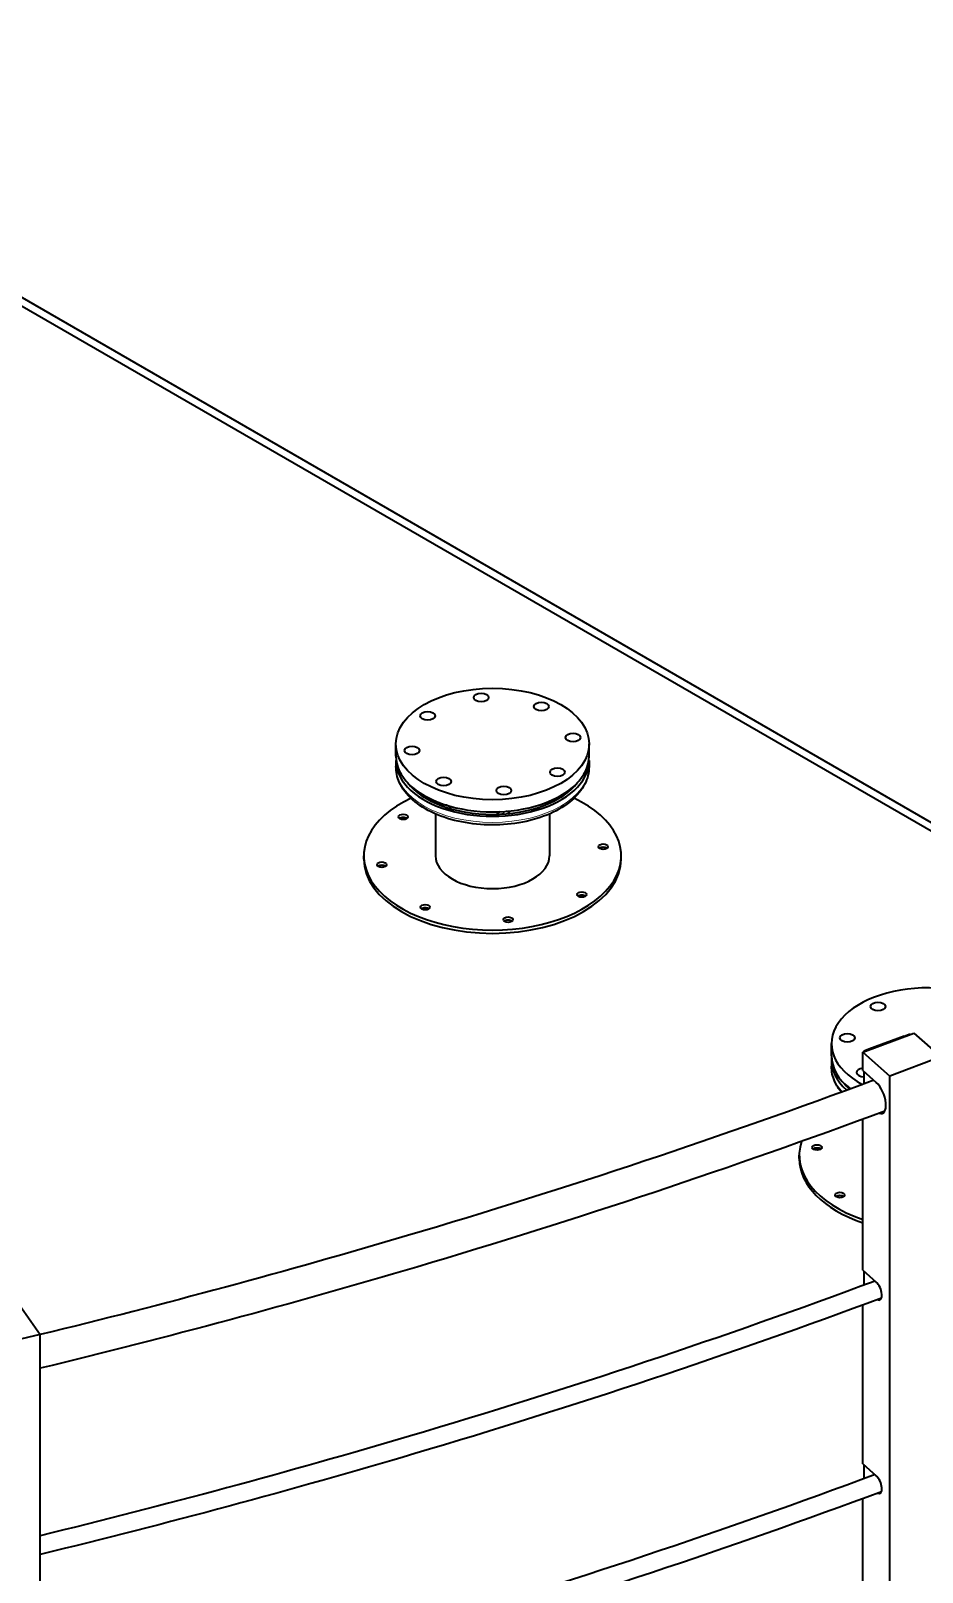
# Model space of a CAD drawing. Header units: millimetres. Extents: x 0 to 42050, y 0 to 29700.
# Drawn here: x 27786 to 28313, y 11149 to 12059 of the extents above; entities that cross this region are included whole.
import ezdxf

# ---------------------------------------------------------------- set-up
doc = ezdxf.new("R2010")
doc.units = ezdxf.units.MM
doc.header["$LTSCALE"] = 50
doc.layers.add('Visible', color=7, linetype='Continuous', lineweight=35)
doc.layers.add('Visible Narrow', color=7, linetype='Continuous', lineweight=18)

msp = doc.modelspace()

# ---------------------------------------------------------------- linework, layer by layer
at = {"layer": 'Visible', "color": 9, "true_color": 0xc0c0c0}
for p, q in [((28454.5, 11507.76), (26656.55, 12545.81)), ((26661.07, 12548.42), (28459.7, 11509.99))]:
    msp.add_line(p, q, dxfattribs=at)
at = {"layer": 'Visible'}
for p, q in [((28001.83, 11631.05), (28001.83, 11638.23)), ((28115.83, 11631.05), (28115.83, 11638.23)), ((28001.83, 11628.43), (28001.83, 11624.84)), ((28115.83, 11628.43), (28115.83, 11624.84)), ((28025.17, 11596.96), (28025.17, 11572.26)), ((28092.49, 11596.96), (28092.49, 11572.26)), ((27982.83, 11570.3), (27982.83, 11572.26)), ((28134.83, 11570.3), (28134.83, 11572.26)), ((28258.94, 11454.14), (28258.94, 11461.32)), ((28277.46, 11456.21), (28307.61, 11467.56)), ((28301.83, 11465.78), (28281.06, 11457.96)), ((28301.83, 11465.78), (28304.85, 11466.92)), ((28305.16, 11466.64), (28304.85, 11466.92)), ((28307.61, 11467.56), (28323.56, 11453.44)), ((28258.94, 11451.52), (28258.94, 11447.93)), ((28277.46, 11456.21), (28293.4, 11442.09)), ((28277.46, 11445.43), (28277.46, 11456.21)), ((28281.06, 11457.96), (28278.04, 11456.83)), ((28278.36, 11456.55), (28278.04, 11456.83)), ((28278.04, 11456.83), (28278.04, 11456.43)), ((28323.56, 11453.44), (28293.4, 11442.09)), ((28277.46, 11445.43), (28285.43, 11438.37)), ((28278.04, 11444.92), (28278.04, 11437.48)), ((28293.4, 11046.58), (28293.4, 11442.09)), ((28277.46, 11327.53), (28277.46, 11416.66)), ((28239.94, 11393.39), (28239.94, 11395.35)), ((28277.46, 11327.53), (28285.43, 11320.47)), ((28278.04, 11327.01), (28278.04, 11318.6)), ((27780.67, 11305.19), (27791.82, 11289.6)), ((28277.46, 11213.22), (28277.46, 11306.92)), ((27791.82, 11289.6), (27758.55, 11281.67)), ((27791.82, 10894.09), (27791.82, 11289.6)), ((28277.46, 11213.22), (28285.43, 11206.16)), ((28278.04, 11212.7), (28278.04, 11204.29)), ((28277.46, 11102.5), (28277.46, 11192.61))]:
    msp.add_line(p, q, dxfattribs=at)
at = {"layer": 'Visible', "color": 9, "true_color": 0xc0c0c0}
for centre, major_axis, start_param, end_param in [((26536.67, 12521.29), (-3300, 0), 6.096202, 9.616876), ((26536.67, 12521.29), (3260, 0), 4.532673, 6.283185), ((26536.67, 12617.63), (3260, 0), 5.149703, 5.496806)]:
    msp.add_ellipse(centre, major_axis=major_axis, ratio=0.57735, start_param=start_param, end_param=end_param, dxfattribs=at)
at = {"layer": 'Visible'}
for centre, major_axis in [((28058.83, 11638.23), (57, 0)), ((28052.14, 11665.67), (-4.4, 0)), ((28087.71, 11660.37), (4.4, 0)), ((28020.49, 11654.91), (-4.4, 0)), ((28106.36, 11642.09), (4.4, 0)), ((28011.3, 11634.37), (-4.4, 0)), ((28097.17, 11621.56), (4.4, 0)), ((28029.95, 11616.1), (-4.4, 0)), ((28065.51, 11610.79), (4.4, 0)), ((28006.11, 11595.19), (-2.8, 0)), ((28124.18, 11577.57), (2.8, 0)), ((27993.47, 11566.95), (-2.8, 0)), ((28111.54, 11549.33), (2.8, 0)), ((28019.11, 11541.82), (2.8, 0)), ((28068.02, 11534.52), (2.8, 0)), ((28286.39, 11483.16), (-4.4, 0)), ((28268.3, 11464.7), (-4.4, 0)), ((28250.43, 11399.99), (-2.8, 0)), ((28263.94, 11371.88), (2.8, 0))]:
    msp.add_ellipse(centre, major_axis=major_axis, ratio=0.57735, dxfattribs=at)
for centre, major_axis, ratio, start_param, end_param in [((28058.83, 11628.43), (57, 0), 0.57735, 3.101885, 6.322893), ((28058.83, 11631.05), (-57, 0), 0.57735, 0, 3.141593), ((28058.83, 11628.43), (-55, 0), 0.57735, 0.421179, 2.720414), ((28058.83, 11572.26), (-76, 0), 0.57735, 5.397967, 10.309997), ((28097.17, 11606.86), (-4.3, 0), 0.57735, 0.752665, 1.107957), ((28097.17, 11605.23), (-4.3, 0), 0.57735, 4.069541, 4.342348), ((28097.17, 11606.86), (4.3, 0), 0.57735, 0.48844, 0.729537), ((28029.95, 11601.4), (4.3, 0), 0.57735, 2.134901, 2.546373), ((28029.95, 11599.77), (4.3, 0), 0.57735, 0.335125, 1.979865), ((28029.95, 11601.4), (4.3, 0), 0.57735, 5.772956, 6.265107), ((28065.51, 11596.09), (-4.3, 0), 0.57735, 5.236129, 6.030434), ((28065.51, 11594.46), (-4.3, 0), 0.57735, 4.644627, 5.006395), ((28065.51, 11596.09), (4.3, 0), 0.57735, 0.490314, 1.267009), ((28006.11, 11593.23), (-2.8, 0), 0.57735, 3.79273, 5.632048), ((28124.18, 11575.61), (-2.8, 0), 0.57735, 3.79273, 5.632048), ((28058.83, 11570.3), (76, 0), 0.57735, 3.141593, 6.283185), ((28058.83, 11572.26), (33.66, 0), 0.57735, 3.141593, 6.283185), ((27993.47, 11564.99), (-2.8, 0), 0.57735, 3.79273, 5.632048), ((28019.11, 11539.86), (-2.8, 0), 0.57735, 3.79273, 5.632048), ((28111.54, 11547.37), (-2.8, 0), 0.57735, 3.79273, 5.632048), ((28068.02, 11532.57), (-2.8, 0), 0.57735, 3.79273, 5.632048), ((28315.94, 11461.32), (57, 0), 0.57735, 0.351139, 3.965508), ((28315.94, 11451.52), (-57, 0), 0.57735, 6.243478, 6.853458), ((28315.94, 11454.14), (-57, 0), 0.57735, 0, 0.637286), ((28278.12, 11444.26), (-4.4, 0), 0.57735, 4.864178, 7.835344), ((28315.94, 11451.52), (-55, 0), 0.57735, 0.421179, 0.570383), ((28287.54, 11430.12), (-3.66, 9.73), 0.445872, 0.020201, 0.194521), ((28285.43, 11429.88), (3.66, -9.73), 0.445872, 5.89352, 8.723736), ((28286.43, 11430.26), (3.66, -9.73), 0.445872, 5.894695, 6.167106), ((28287.54, 11430.12), (3.66, -9.73), 0.445872, 5.780031, 5.944868), ((28288.55, 11430.5), (3.66, -9.73), 0.445872, 5.780871, 5.86396), ((28315.94, 11395.35), (-76, 0), 0.57735, 6.095675, 7.322972), ((28250.43, 11398.03), (-2.8, 0), 0.57735, 3.79273, 5.632048), ((28315.94, 11393.39), (-76, 0), 0.57735, 0, 1.039787), ((28263.94, 11369.93), (-2.8, 0), 0.57735, 3.79273, 5.632048), ((28285.43, 11315.57), (2.11, -5.62), 0.445872, 5.810726, 8.723736), ((28286.43, 11315.95), (2.11, -5.62), 0.445872, 5.812373, 6.08106), ((28287.54, 11315.81), (-2.11, 5.62), 0.445872, 2.507493, 2.632139), ((28285.43, 11201.26), (2.11, -5.62), 0.445872, 5.810726, 8.723736), ((28286.43, 11201.64), (2.11, -5.62), 0.445872, 5.812373, 6.08106), ((28287.54, 11201.5), (-2.11, 5.62), 0.445872, 2.507493, 2.632139)]:
    msp.add_ellipse(centre, major_axis=major_axis, ratio=ratio, start_param=start_param, end_param=end_param, dxfattribs=at)
for points, knots in [([(28115.83, 11624.84), (28115.83, 11621.32), (28114.94, 11617.8), (28111.51, 11611.05), (28108.87, 11607.83), (28102.01, 11601.91), (28097.68, 11599.25), (28087.83, 11594.89), (28082.31, 11593.2), (28070.7, 11590.95), (28064.61, 11590.39), (28052.46, 11590.43), (28046.4, 11591.03), (28034.87, 11593.33), (28029.4, 11595.04), (28019.58, 11599.47), (28015.24, 11602.18), (28008.21, 11608.41), (28005.5, 11611.92), (28002.51, 11618.64), (28001.83, 11621.74), (28001.83, 11624.84)], [1.317828, 1.317828, 1.317828, 1.317828, 1.603072, 1.603072, 1.907342, 1.907342, 2.234384, 2.234384, 2.56505, 2.56505, 2.89399, 2.89399, 3.222134, 3.222134, 3.551121, 3.551121, 3.881813, 3.881813, 4.208402, 4.208402, 4.459421, 4.459421, 4.459421, 4.459421]), ([(28264.79, 11432.59), (28263.2, 11434.55), (28261.89, 11436.63), (28259.63, 11441.73), (28258.94, 11444.83), (28258.94, 11447.93)], [4.5451389, 4.5451389, 4.5451389, 4.5451389, 4.7320006, 4.7320006, 4.9830197, 4.9830197, 4.9830197, 4.9830197]), ([(28283.96, 11439.67), (28194.87, 11406.5), (28102.94, 11375.87), (27937.64, 11326.89), (27865.31, 11307.38), (27791.82, 11289.45)], [4.5393926, 4.5393926, 4.5393926, 4.5393926, 4.6380856, 4.6380856, 4.7123358, 4.7123358, 4.7123358, 4.7123358]), ([(28290.46, 11421.48), (28201.02, 11388.18), (28108.75, 11357.44), (27941.34, 11307.84), (27867.18, 11287.88), (27791.82, 11269.57)], [4.539482, 4.539482, 4.539482, 4.539482, 4.6380856, 4.6380856, 4.7138716, 4.7138716, 4.7138716, 4.7138716]), ([(28284.73, 11321.09), (28195.78, 11287.98), (28103.99, 11257.41), (27938.46, 11208.36), (27865.72, 11188.75), (27791.82, 11170.74)], [4.5396578, 4.5396578, 4.5396578, 4.5396578, 4.6380856, 4.6380856, 4.7126772, 4.7126772, 4.7126772, 4.7126772]), ([(28288.45, 11310.99), (28199.27, 11277.8), (28107.26, 11247.15), (27940.52, 11197.75), (27866.76, 11177.89), (27791.82, 11159.66)], [4.5396725, 4.5396725, 4.5396725, 4.5396725, 4.6380856, 4.6380856, 4.7135325, 4.7135325, 4.7135325, 4.7135325]), ([(28284.73, 11206.78), (28195.78, 11173.67), (28103.99, 11143.1), (27938.46, 11094.05), (27865.72, 11074.44), (27791.82, 11056.43)], [4.5396578, 4.5396578, 4.5396578, 4.5396578, 4.6380856, 4.6380856, 4.7126772, 4.7126772, 4.7126772, 4.7126772]), ([(28288.45, 11196.68), (28199.27, 11163.49), (28107.26, 11132.84), (27940.52, 11083.44), (27866.76, 11063.58), (27791.82, 11045.35)], [4.5396725, 4.5396725, 4.5396725, 4.5396725, 4.6380856, 4.6380856, 4.7135325, 4.7135325, 4.7135325, 4.7135325])]:
    msp.add_open_spline(points, degree=3, knots=knots, dxfattribs=at)
at = {"layer": 'Visible Narrow'}
for p, q in [((28302.15, 11465.5), (28301.83, 11465.78)), ((28281.06, 11457.96), (28281.37, 11457.68))]:
    msp.add_line(p, q, dxfattribs=at)
for centre, major_axis, start_param, end_param in [((28058.83, 11624.84), (57, 0), 3.141593, 6.283185), ((28315.94, 11447.93), (-57, 0), 0, 0.47804)]:
    msp.add_ellipse(centre, major_axis=major_axis, ratio=0.57735, start_param=start_param, end_param=end_param, dxfattribs=at)

doc.saveas('drawing.dxf')
